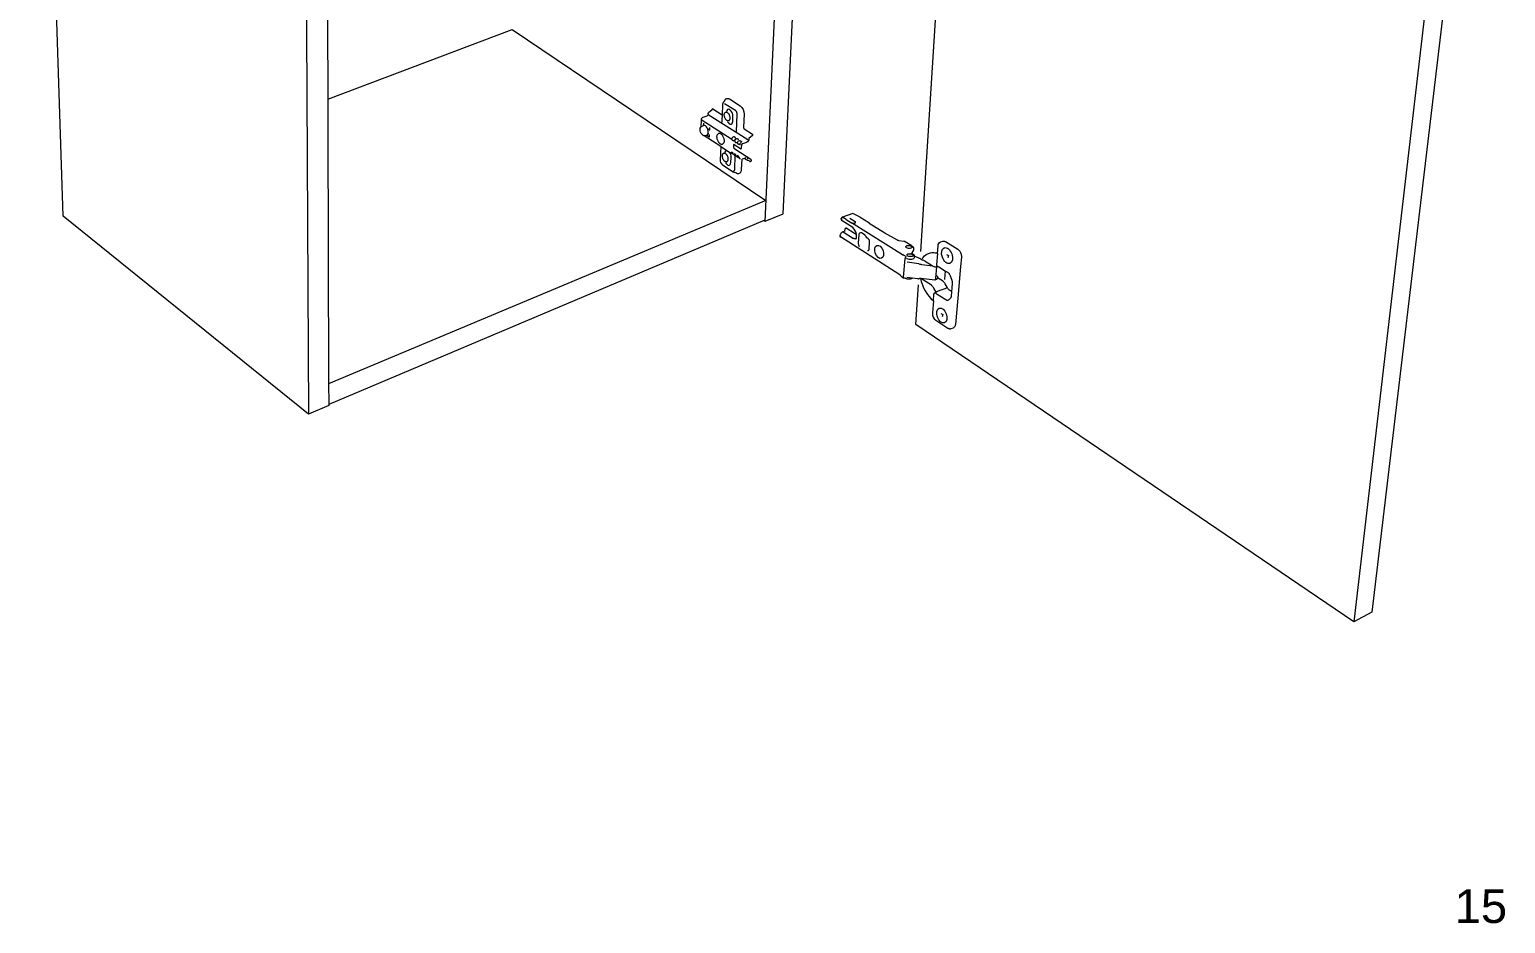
# Model space of a CAD drawing. Header units: metres. Extents: x -8.4 to 7.9, y -3.9 to 2.
# Drawn here: x 5.6764 to 6.1416, y -1.4939 to -1.2122 of the extents above; entities that cross this region are included whole.
import ezdxf

# ---------------------------------------------------------------- set-up
doc = ezdxf.new("R2010")
doc.units = ezdxf.units.M
doc.header["$MEASUREMENT"] = 0
doc.layers.add('PDF13_Geometry_Num_Penna__7', color=7, linetype='Continuous', lineweight=18)
doc.layers.add('PDF13_Text_Num_Penna__7', color=7, linetype='Continuous', lineweight=18)
doc.styles.add('GENERATED_STYLE_2', font='')
doc.styles.get('GENERATED_STYLE_2').set_extended_font_data('Arial')

msp = doc.modelspace()

# ---------------------------------------------------------------- linework, layer by layer
at = {"layer": 'PDF13_Geometry_Num_Penna__7', "color": 7, "linetype": 'Continuous', "lineweight": 18, "flags": 128}
for points in [[(5.908289349421657, -1.272580082989806), (5.923164013843191, -0.9483546934010785), (5.833674768239468, -0.9087420383201426)], [(5.686984038544943, -1.27100653769267), (5.676416295379625, -0.945126587413882)], [(5.913885666398353, -1.270212467701725), (5.929351564477813, -0.9467048983223664)], [(5.762522850478035, -0.9910763141854981), (5.764293572944714, -1.333363370785076)], [(5.76975541032617, -0.9986810384948815), (5.770681726032037, -1.323116412833653)], [(5.957298002977597, -1.28206752163256), (5.974982888841206, -1.003641146356552)], [(6.141583002421609, -1.041386575341), (6.135191126200422, -1.043651729985088), (6.093779452835424, -1.398816362000465)], [(6.141583002421609, -1.041386575341), (6.099501164960728, -1.395715736116842)], [(5.77042289376567, -1.234128598899006), (5.8285767554994, -1.2121501950611)], [(5.828576457648691, -1.212150492911809), (5.908443636089064, -1.266064449798912)], [(5.891509185087493, -1.237284476089201), (5.891461528974007, -1.237312771906583), (5.891430254649533, -1.237363406527161), (5.891413872860522, -1.237409573387099)], [(5.891785441620351, -1.237195120876416), (5.891508440460719, -1.237284476089201)], [(5.891786186247124, -1.237194823025707), (5.894673848873612, -1.239034051155522), (5.894591939928559, -1.240824133918306)], [(5.89506075694497, -1.235153652114999), (5.894990762028288, -1.235241518074237), (5.894946084421896, -1.235329384033475), (5.894895449801318, -1.235436610288817), (5.894853750702018, -1.235564686093808), (5.894828433391729, -1.235697229659438), (5.89480758384208, -1.235844665760533), (5.894673551022903, -1.239034646856941)], [(5.895060608019614, -1.235153949965708), (5.895371862010815, -1.234793550607477)], [(5.895994369993213, -1.233989055841707), (5.895896079259149, -1.234026287180367), (5.895808213299912, -1.234075432547399), (5.89572183659422, -1.234140959703441), (5.895651841677538, -1.234210954620122), (5.89558482526795, -1.234307756100639), (5.895520787365455, -1.234404557581155), (5.895470152744877, -1.234513273090043), (5.895421007377846, -1.234629434866663), (5.895383776039185, -1.234756021418108), (5.895371862010815, -1.234793252756768), (5.895695030030384, -1.234423917877258)], [(5.899435290312191, -1.238840001418425), (5.899435290312191, -1.23873426441663), (5.899417419269634, -1.238616613386464), (5.899401037480623, -1.238500451609844), (5.899368273902602, -1.238384289833224), (5.899342956592314, -1.238278552831429), (5.899292321971735, -1.238171326576088), (5.899243176604704, -1.238071546588478), (5.899194031237673, -1.237982191375694), (5.899127014828085, -1.237895814670002), (5.899057019911402, -1.237819862739135), (5.898987024994722, -1.237752846329547), (5.898911073063855, -1.237694765441237), (5.895496214681939, -1.235544283320222)], [(5.895994369993213, -1.233989651543125), (5.896268392645752, -1.233898807076795)], [(5.896267796944334, -1.233898807076795), (5.896404808270603, -1.233870511259413), (5.89653884108978, -1.233870511259413), (5.896686277190875, -1.233898807076795), (5.896842648813248, -1.233947952443826), (5.896997531182074, -1.234035818403064)], [(5.888649818278387, -1.23982305768441), (5.888524720980488, -1.239882627826266), (5.888405580696776, -1.23996006901068), (5.888301332948528, -1.240067295266021), (5.888211977735743, -1.240193881817466), (5.888143472072607, -1.240326425383096), (5.888094326705576, -1.240464925962912), (5.888074966409474, -1.240612362064007)], [(5.890293358492205, -1.238694650272296), (5.890284422970926, -1.238879317712051), (5.890275487449647, -1.238985054713846), (5.890232299096802, -1.239102705744012), (5.890168261194305, -1.239199507224529), (5.890090820009893, -1.239287373183767), (5.890002954050654, -1.239354389593355), (5.889915088091416, -1.239405024213933), (5.888649222576968, -1.239823504460474)], [(5.888864419714425, -1.242381595277141), (5.888892715531806, -1.241778447590845), (5.888892715531806, -1.241759087294742), (5.888892715531806, -1.241741216252185), (5.888892715531806, -1.241718877448989), (5.888903140306631, -1.241699517152886), (5.888903140306631, -1.241689092378061), (5.88891207582791, -1.24167271058905)], [(5.890284571896281, -1.238879168786696), (5.902754091840364, -1.246806465414232)], [(5.890293358492205, -1.238694501346941), (5.890302294013483, -1.238599189119971), (5.890342503859236, -1.238509833907186), (5.890388670719174, -1.238414521680216), (5.890449730114578, -1.238335591242257), (5.890519725031258, -1.238258150057843)], [(5.891413128233749, -1.23740927553639), (5.891413128233749, -1.237517991045278), (5.890519576105904, -1.238258150057843)], [(5.894592386704623, -1.240824431769016), (5.894592386704623, -1.240931658024357), (5.894604300732993, -1.241040373533245), (5.894610257747179, -1.241135685760215), (5.894622171775552, -1.241244401269103), (5.894641532071655, -1.241350138270898), (5.894674295649676, -1.241475235568796)], [(5.896203759041838, -1.240807007502522), (5.896086108011671, -1.240717652289738), (5.895969946235051, -1.24060893678085), (5.895855273711978, -1.240470436201034), (5.895801660584307, -1.240394484270167), (5.895746558203091, -1.2403185323393), (5.895654224483214, -1.240151735942102), (5.895570826284613, -1.239973025516533), (5.895505299128572, -1.239789847330325), (5.895448707493808, -1.239599222876385), (5.895412965408695, -1.239439872746919), (5.895389137351953, -1.23927754411036), (5.895371266309395, -1.239116704727348), (5.895380201830673, -1.238972247133346), (5.895389137351953, -1.238826300285798), (5.895412965408695, -1.238696735227261), (5.895448707493808, -1.238582062704187), (5.895493385100202, -1.238467390181114), (5.895563380016881, -1.238358674672226), (5.895640821201296, -1.238276765727173), (5.895736133428265, -1.238214217078224), (5.895831445655236, -1.238175496486018), (5.895893994304186, -1.238160603950553), (5.895953564446042, -1.238160603950553), (5.896008666827259, -1.238160603950553), (5.896066747715569, -1.238175496486018), (5.896191845013466, -1.238214217078224), (5.896313963804272, -1.238276765727173)], [(5.896314261654981, -1.238276467876464), (5.896436380445787, -1.238367312342795), (5.896552542222406, -1.238474538598136), (5.896665725491935, -1.238613039177953), (5.896719338619604, -1.238688991108819), (5.896774441000821, -1.23876345378614), (5.896866774720699, -1.23893322869043), (5.896948683665752, -1.239110449862453), (5.897018678582433, -1.239292138795115), (5.89707378096365, -1.239485741756148), (5.897111012302311, -1.239652538153346), (5.89713186185196, -1.239814866789905), (5.897140797373238, -1.239966770651638), (5.897140797373238, -1.240118674513372), (5.89713186185196, -1.240257175093188), (5.897103566034578, -1.240388229405272), (5.89707378096365, -1.240510348196078), (5.897018678582433, -1.240616085197873), (5.896954640679938, -1.240724800706761), (5.896872731734885, -1.240806709651813), (5.896778908761461, -1.240876704568494), (5.896683596534491, -1.240915425160701), (5.896628494153274, -1.240922871428433), (5.896567434757871, -1.240922871428433), (5.896503396855375, -1.240922871428433), (5.896445315967066, -1.240915425160701), (5.896326175683352, -1.240869258300762), (5.896204056892547, -1.240806709651813)], [(5.899188074223487, -1.244346814256982), (5.899435290312191, -1.238839554642361)], [(5.888416899023729, -1.242568049821151), (5.888865164341198, -1.242420613720057), (5.888865164341198, -1.24238189312785)], [(5.889429442509932, -1.242525308244369), (5.889283495662385, -1.242447867059956), (5.88913605956129, -1.242410635721296), (5.888990112713741, -1.242391275425192), (5.888865015415842, -1.242421060496121)], [(5.894243305673345, -1.248995668127453), (5.889019004232542, -1.24564186914094)], [(5.889439569434048, -1.245609999115047), (5.889327875418067, -1.245641273439521), (5.889234052444643, -1.2456502089608), (5.889128315442848, -1.2456502089608), (5.889019599933961, -1.245641273439521)], [(5.889874431469599, -1.245465243670336), (5.889439569434048, -1.245609701264337)], [(5.889857007203107, -1.245476115221224), (5.890588230694393, -1.24594225158125)], [(5.890091117860601, -1.243344844470958), (5.890682351518525, -1.243723114871746)], [(5.890322398936359, -1.244842735687937), (5.890322398936359, -1.24486209598404), (5.890322398936359, -1.244891881054968), (5.890322398936359, -1.244911241351071), (5.890322398936359, -1.244930601647175), (5.890322398936359, -1.244949961943278), (5.89031346341508, -1.244969322239381)], [(5.890588081769039, -1.245942847282669), (5.890607442065142, -1.245951782803947), (5.890662544446359, -1.245971143100051), (5.890701265038565, -1.245951782803947), (5.890732539363039, -1.245904126690462), (5.890750410405597, -1.245835621027328), (5.890766792194607, -1.245232473341032)], [(5.890682649369236, -1.243723412722455), (5.890694563397607, -1.243723412722455), (5.890702009665339, -1.243732348243734), (5.890749665778824, -1.243741283765012), (5.890801789652948, -1.243723412722455), (5.890830085470331, -1.243684692130249), (5.890837531738062, -1.243616186467114)], [(5.890837233887352, -1.243616782168533), (5.890867018958281, -1.243003209707412)], [(5.894124016464278, -1.248197279301223), (5.893972112602544, -1.24808260677815), (5.893824676501449, -1.24794559545188), (5.893681708160994, -1.24777135278695), (5.893611713244313, -1.247673062052887), (5.893541718327632, -1.24757626057237), (5.893425556551011, -1.247363297315234), (5.893318330295671, -1.24713693077618), (5.893230464336432, -1.246903117969393), (5.893163447926844, -1.246661858894875), (5.893114302559813, -1.246457831159017), (5.893087495995977, -1.246252314169613), (5.893065157192781, -1.246049775687301), (5.893075581967606, -1.245865108247546), (5.893087495995977, -1.245680440807792), (5.893114302559813, -1.24551513366414), (5.893163447926844, -1.245367697563046), (5.893221528815154, -1.245221750715498), (5.893309394774391, -1.245084739389228), (5.893407685508455, -1.244979002387433), (5.89352533653862, -1.24490156120302), (5.893650433836519, -1.244852415835988), (5.893727875020932, -1.244833055539885), (5.8938038269518, -1.244833055539885), (5.893873821868482, -1.244833055539885), (5.893951263052895, -1.244852415835988), (5.894106145421721, -1.24490156120302), (5.894261027790548, -1.244979002387433)], [(5.894260729939838, -1.244978704536724), (5.894417101562211, -1.245094866313344), (5.894566026916852, -1.245231877639613), (5.894708995257307, -1.245409098811636), (5.894778990173988, -1.245504411038606), (5.894847495837124, -1.245599723265576), (5.89496514686729, -1.245815665029806), (5.895070883869085, -1.246039053061767), (5.895158749828323, -1.2462743551221), (5.895225766237911, -1.246517103450164), (5.895277890112036, -1.246730066707301), (5.895301718168777, -1.246934094443159), (5.89531363219715, -1.247127697404192), (5.89531363219715, -1.247324278872318), (5.895301718168777, -1.247498521537248), (5.895265976083664, -1.247663828680899), (5.895225766237911, -1.247818711049726), (5.895158749828323, -1.247954233122449), (5.895076840883271, -1.248091244448719), (5.894972593135021, -1.248196981450514), (5.894853452851309, -1.248286336663298), (5.89472835555341, -1.24833548203033), (5.894662828397369, -1.248344417551608), (5.894585387212955, -1.248344417551608), (5.894504967521449, -1.248344417551608), (5.894429015590582, -1.24833548203033), (5.894281579489488, -1.248275911888473), (5.894123718613568, -1.248196981450514)], [(5.894243603524055, -1.248996263828872), (5.897646547877599, -1.251175041767268), (5.897589956242835, -1.251127385653783), (5.897554214157721, -1.251069304765473), (5.897530386100979, -1.251011223877163), (5.897530386100979, -1.250951653735307), (5.897542300129349, -1.250893572846997), (5.897570595946732, -1.250835491958687)], [(5.895601653833024, -1.253724494913366), (5.895482513549312, -1.253633650447035), (5.895366351772691, -1.253526424191693), (5.895253168503165, -1.253387923611877), (5.895198066121948, -1.253313460934557), (5.895142963740731, -1.253236019750144), (5.8950521192744, -1.253067734099399), (5.8949687210758, -1.25288902367383), (5.894900215412665, -1.252705845487622), (5.894846602284995, -1.252516710287228), (5.894807881692788, -1.252354381650669), (5.894784053636045, -1.252195031521204), (5.894766182593489, -1.252035681391738), (5.894776607368314, -1.251891223797736), (5.894784053636045, -1.251743787696642), (5.894807881692788, -1.251614222638104), (5.894846602284995, -1.251499550115031), (5.894891279891388, -1.251383388338411), (5.894959785554522, -1.251276162083069), (5.895037226738935, -1.251191274630924), (5.89513104971236, -1.251131704489068), (5.895229340446424, -1.251092983896861), (5.895290399841826, -1.25107660210785), (5.895349969983681, -1.25107660210785), (5.895403583111352, -1.25107660210785), (5.895466131760301, -1.251092983896861), (5.89558676129756, -1.251131704489068), (5.895708880088367, -1.251191274630924)], [(5.895709326864431, -1.251191721406988), (5.895831445655236, -1.251284055126865), (5.895949096685402, -1.251392770635753), (5.896060790701383, -1.251529781962023), (5.8961158930826, -1.251607223146436), (5.896172484717364, -1.251681685823756), (5.896261839930148, -1.251849971474501), (5.896346727382293, -1.252027192646523), (5.896416722298974, -1.252210370832732), (5.896470335426645, -1.252402484540219), (5.896509056018852, -1.252569280937416), (5.896529905568501, -1.252731609573975), (5.89653884108978, -1.252883513435709), (5.89653884108978, -1.253036906550989), (5.896529905568501, -1.253175407130805), (5.896500120497573, -1.253306461442889), (5.896470335426645, -1.253427090980148), (5.896416722298974, -1.25353431723549), (5.896352684396478, -1.253643032744377), (5.896269286197879, -1.25372494168943), (5.896176952478003, -1.253793447352565), (5.896078661743939, -1.253832167944771), (5.896026537869816, -1.25384110346605), (5.895965478474412, -1.25384110346605), (5.895901440571917, -1.25384110346605), (5.89584187043006, -1.253832167944771), (5.89572570865344, -1.253787490338379), (5.895602100609088, -1.25372494168943)], [(5.897570893797441, -1.250836087660105), (5.897620039164473, -1.250806302589177), (5.897666206024412, -1.250783963785981), (5.897727265419815, -1.250775028264703), (5.897771943026207, -1.250783963785981), (5.897824066900331, -1.250806302589177), (5.897870233760269, -1.250836087660105), (5.897919379127301, -1.250862894223941), (5.897971503001425, -1.250913528844519), (5.898016180607818, -1.250970120479282), (5.898059368960664, -1.251029690621138), (5.898105535820602, -1.25111606732683), (5.898153191934088, -1.251214358060893)], [(5.898075452898964, -1.2512819701719), (5.89800694723583, -1.2512819701719), (5.897939930826242, -1.251273034650622), (5.897863978895375, -1.251262609875797), (5.897786537710961, -1.251232824804869), (5.89771654279428, -1.251214953762312), (5.897646547877599, -1.251174743916559)], [(5.898414407006127, -1.251660091647333), (5.898350369103632, -1.251613924787395), (5.898301223736601, -1.251543929870714), (5.898259524637301, -1.251476913461125), (5.898220804045095, -1.251399472276712), (5.898185061959981, -1.251310117063927), (5.89815229838196, -1.251214804836957)], [(5.900514850207982, -1.24974327340775), (5.898513293441609, -1.248469961625571), (5.898461169567485, -1.248431241033364), (5.898415002707546, -1.248411880737261), (5.898388196143711, -1.248404434469529), (5.898321179734123, -1.248498257442952), (5.898272034367091, -1.248617397726665), (5.898251184817441, -1.248751430545842), (5.89823927078907, -1.248900355900483), (5.898251184817441, -1.249062684537041), (5.898289905409648, -1.249229480934239), (5.89833905077668, -1.249394788077891), (5.89840904569336, -1.249560095221542)], [(5.898408598917297, -1.249560690922961), (5.902608293918171, -1.25224432581359)], [(5.900537784712599, -1.248559316838355), (5.900186320875645, -1.248335928806394)], [(5.90051440343192, -1.249743869109169), (5.900538231488661, -1.24975578313754), (5.900578441334414, -1.249743869109169), (5.900846506972768, -1.249656003149931)], [(5.900846060196704, -1.249656747776704), (5.900895205563735, -1.248431092108009)], [(5.901088957450124, -1.248168834558487), (5.901024919547629, -1.248207555150693), (5.90095790313804, -1.248276060813828), (5.90091620403874, -1.248353501998241), (5.900895354489091, -1.248430943182655)], [(5.89857137432992, -1.251768360380157), (5.898415002707546, -1.25165964487127)], [(5.899079656565308, -1.251807825599137), (5.899030511198277, -1.251712513372167), (5.898979876577699, -1.251623158159383), (5.898944134492584, -1.251565077271072), (5.898894989125553, -1.251505507129216), (5.89884286525143, -1.251457851015731), (5.898795209137945, -1.251426576691256), (5.898746063770913, -1.251398280873875), (5.898702875418067, -1.251378920577771), (5.898649262290396, -1.251371474310039), (5.898592670655632, -1.251378920577771), (5.898543525288601, -1.251398280873875), (5.898492890668023, -1.251426576691256), (5.898461616343549, -1.251486146833113), (5.89845714858291, -1.251544227721423), (5.89845714858291, -1.251602308609733), (5.89847353037192, -1.251660389498043), (5.898513740217672, -1.251719959639899), (5.898571821105983, -1.251767615753384)], [(5.898571672180629, -1.251768062529448), (5.898638688590217, -1.251808272375201), (5.898705704999805, -1.251826143417758), (5.898787613944857, -1.251846992967408), (5.89886505512927, -1.251867842517058), (5.89893207153886, -1.251876778038336), (5.898999087948448, -1.251876778038336), (5.898987173920077, -1.251876778038336), (5.898987173920077, -1.251857417742233)], [(5.898658644587739, -1.256272458805917), (5.89885671530941, -1.251867246815639)], [(5.899342211965541, -1.252253410260223), (5.899273706302406, -1.252207243400284), (5.899224560935374, -1.252137248483603), (5.899187329596715, -1.252068742820468), (5.899144141243868, -1.251992790889601), (5.899118823933579, -1.251904924930363), (5.899078614087826, -1.251808123449847)], [(5.899499328214687, -1.25236242361982), (5.899342956592314, -1.252253708110932)], [(5.900003142689437, -1.252400399585254), (5.899961443590137, -1.252303598104737), (5.899915276730199, -1.252215732145499), (5.899866131363167, -1.252157651257189), (5.899816985996137, -1.252101059622425), (5.899767840629104, -1.252051914255394), (5.899717206008527, -1.252022129184466), (5.899671039148587, -1.251992344113537), (5.899621893781556, -1.251972983817434), (5.89957423766807, -1.251962559042609), (5.899523603047494, -1.251972983817434), (5.899465522159183, -1.251992344113537), (5.899417866045699, -1.252022129184466), (5.899388080974769, -1.252080210072775), (5.899380634707038, -1.252136801707539), (5.899380634707038, -1.252196371849395), (5.89939999500314, -1.252252963484159), (5.899435737088255, -1.252312533626015), (5.89949977499075, -1.252363168246593)], [(5.899499626065396, -1.252362870395884), (5.899566642474984, -1.252401590988091), (5.89963068037748, -1.252420951284194), (5.89970961081544, -1.252440311580297), (5.899787051999853, -1.252458182622854), (5.899854068409441, -1.252468607397679), (5.899922574072576, -1.252468607397679), (5.899915127804844, -1.252450736355122)], [(5.900002546988018, -1.252400995286672), (5.900041267580225, -1.252497796767189), (5.9000725419047, -1.252587151979973), (5.900109773243359, -1.252661614657294), (5.90014700458202, -1.252740545095253), (5.90020508547033, -1.25280011523711), (5.900267634119279, -1.252849260604141)], [(5.900204787619621, -1.257382399474056), (5.900332863424611, -1.257324318585746), (5.900447535947685, -1.257236452626508), (5.900545826681748, -1.257129226371166), (5.900633692640986, -1.256992215044897), (5.900714112332492, -1.256835843422524), (5.900758789938886, -1.256652665236315), (5.900798999784638, -1.256456083768189), (5.900819849334288, -1.256253545285878), (5.90096430692829, -1.253014418822438)], [(5.900526019609581, -1.253023503269071), (5.900266889492506, -1.252849260604141)], [(5.901674978720635, -1.252769734464763), (5.900963115525451, -1.253013972046374)], [(5.902131732783319, -1.252614852095936), (5.901674531944573, -1.252769734464763)], [(5.902579700250079, -1.25335367078031), (5.901675723347408, -1.252769883390118)], [(5.902791918880443, -1.252468607397679), (5.902745752020504, -1.252380741438441), (5.902684692625101, -1.252303300254028), (5.902608740694235, -1.252243730112171)], [(5.903173018862969, -1.253491724584062), (5.902660715643004, -1.253383009075174)], [(5.902841362098184, -1.252779861388879), (5.902841362098184, -1.252674124387084), (5.902820512548534, -1.252565408878196), (5.902792216731151, -1.252468607397679)], [(5.903894413280849, -1.253169599041974), (5.902792365656506, -1.252468160621615)], [(5.902832724427614, -1.252965273455406), (5.902841659948892, -1.252779116762105)], [(5.903173018862969, -1.253492469210835), (5.903545332249571, -1.253712878735704), (5.903514057925096, -1.253693518439601), (5.903514057925096, -1.25365628710094)], [(5.903895157907623, -1.25316915226591), (5.903863883583147, -1.253624863851111), (5.903600285705433, -1.253724643838721)], [(5.898931624762795, -1.257195944930046), (5.899138631005746, -1.257324020735037), (5.899242878753995, -1.257391037144625), (5.899351594262884, -1.25743869325811), (5.899454352757584, -1.257478903103863), (5.899566046773566, -1.257498263399967), (5.899691144071465, -1.257508688174791), (5.899816241369362, -1.257508688174791), (5.899944317174355, -1.257478903103863), (5.900204936544976, -1.257383590876893)], [(5.899137886378973, -1.257324020735037), (5.89911852608287, -1.257303171185387), (5.899106612054499, -1.25726445059318), (5.899038106391363, -1.257216794479695)], [(5.908443636089064, -1.266064598724266), (5.770684704539129, -1.323783598422444)], [(5.770705107312716, -1.330660971299762), (5.764293870795424, -1.333363966486494), (5.686983740694235, -1.271005941991252)], [(5.908155614453189, -1.272275381714211), (5.770704958387361, -1.330280318093299)], [(5.907969457759889, -1.272357588509973), (5.908289647272366, -1.272579487288388)], [(5.908289349421657, -1.272580082989806), (5.913885964249063, -1.270212169851016)], [(5.935841731433063, -1.270166598692495), (5.932626433026366, -1.271240350499456), (5.932580266166427, -1.27125971079556), (5.932516228263931, -1.27129694213422), (5.932455168868528, -1.271346087501252), (5.932397087980219, -1.271407146896654), (5.932355388880919, -1.271465227784964), (5.932315179035166, -1.271533733448099), (5.932285393964237, -1.271600749857688), (5.932261565907495, -1.271672234027915), (5.932255608893309, -1.271749675212329), (5.932255608893309, -1.271770524761978), (5.932280926203599, -1.271791374311628)], [(5.933830047742573, -1.271980658437377), (5.932675876244105, -1.271250924199636), (5.93257907476359, -1.271298580313121), (5.932485251790165, -1.271367085976256), (5.932406321352206, -1.271454951935494), (5.932343772703257, -1.271565156697928), (5.932291648829132, -1.27167238295327), (5.932279734800762, -1.271791523236983)], [(5.935858113222073, -1.274578363398378), (5.932550481095499, -1.272488940672766)], [(5.933830643443992, -1.271980211661313), (5.935516478458527, -1.273042049439902)], [(5.934927329755568, -1.271604324066199), (5.936614654023649, -1.272681054380253)], [(5.951497509339688, -1.283159144482078), (5.935516329533172, -1.273042645141321), (5.935633980563338, -1.27310519379027), (5.935773970396701, -1.273155828410848), (5.93591991724425, -1.273188591988869), (5.936080756627262, -1.273209441538519), (5.936250531531552, -1.273203484524333), (5.936399456886194, -1.273194549003055), (5.936530511198277, -1.273154339157302), (5.936637737453619, -1.273108172297363), (5.936718157145124, -1.273048602155507), (5.936771770272795, -1.272978607238825), (5.936780705794074, -1.272899676800866), (5.936762834751517, -1.272822235616452), (5.93670326460966, -1.272750751446225), (5.936613909396876, -1.272680756529543)], [(5.938190879977169, -1.271259561870205), (5.935928703840173, -1.270175385288419)], [(5.938190135350395, -1.271260157571624), (5.940951211425438, -1.273001094967376), (5.94097503948218, -1.273023433770572), (5.940991421271192, -1.273041304813129)], [(5.940991570196545, -1.273041453738484), (5.941070500634504, -1.273243992220795), (5.94103922631003, -1.273232078192424)], [(5.946009461095817, -1.276364276251232), (5.941071096335924, -1.273244290071505)], [(5.933366443113576, -1.275669390546477), (5.93280946228722, -1.275864482761057), (5.932702236031878, -1.275912138874542), (5.932597988283629, -1.275959794988027), (5.932498208296019, -1.276028300651162), (5.93239842830841, -1.276096806314297), (5.932307583842079, -1.276186161527081), (5.932230142657667, -1.276272538232773), (5.932146744459067, -1.276370828966836), (5.932076749542386, -1.27648103372927), (5.932015690146984, -1.276589749238158), (5.931953141498034, -1.276707400268325), (5.931914420905827, -1.276825051298491), (5.931869743299436, -1.276944191582204), (5.931850383003332, -1.277060353358824), (5.931828044200135, -1.277182472149629), (5.93183846897496, -1.277201832445732), (5.931856340017517, -1.277222681995382)], [(5.950756456774995, -1.289468813907504), (5.931973991047684, -1.277501172408561)], [(5.932857714102123, -1.27587356720769), (5.93615194294678, -1.27797192545458)], [(5.933366740964286, -1.275669390546477), (5.933426311106142, -1.274915828251994), (5.933426311106142, -1.274905403477169), (5.933435246627421, -1.274896467955891), (5.933435246627421, -1.274877107659788), (5.933447160655792, -1.274877107659788), (5.933447160655792, -1.274865193631416), (5.933457585430617, -1.274857747363684), (5.933457585430617, -1.274845833335313), (5.933466520951895, -1.274836897814035), (5.933478434980266, -1.274836897814035), (5.933478434980266, -1.27482647303921), (5.933487370501545, -1.274819026771478), (5.933497795276369, -1.274819026771478), (5.933508220051195, -1.274819026771478)], [(5.933696908475524, -1.274749031854796), (5.933507773275131, -1.274819026771478), (5.933534579838966, -1.274808601996653), (5.933556918642162, -1.274819026771478)], [(5.936369969665973, -1.276391976367195), (5.933795050284233, -1.274762732987424)], [(5.936896420794629, -1.278110277109042), (5.936756430961267, -1.278137083672877), (5.936608994860173, -1.278137083672877), (5.936460069505531, -1.278113255616135), (5.936308165643799, -1.278050706967186), (5.936151794021425, -1.277971776529226)], [(5.937070961310269, -1.276839943833955), (5.93636952288991, -1.276391678516486)], [(5.936884804616969, -1.278118319078192), (5.93689671864534, -1.27811087281046), (5.936916078941443, -1.278081087739532), (5.936942885505278, -1.278048324161511), (5.936966713562021, -1.277990243273201), (5.937006923407774, -1.277911312835242), (5.937039686985795, -1.277811532847632), (5.937059047281897, -1.277693881817466), (5.93708287533864, -1.277562827505382), (5.937091810859918, -1.277436240953937), (5.937094789367012, -1.277287315599296), (5.937097767874104, -1.27712796546983), (5.937076918324454, -1.27695819056554), (5.937056068774805, -1.276779480139971), (5.937050111760619, -1.276727356265846)], [(5.937788036892864, -1.276718420744568), (5.937575073635728, -1.279427372945486)], [(5.937981342003189, -1.276344022403001), (5.937911347086507, -1.276403592544857), (5.937847309184011, -1.276479544475724), (5.937810077845352, -1.276591238491705), (5.937787739042157, -1.276717825043149)], [(5.938269363639065, -1.27619926695829), (5.937981937704607, -1.276343724552291)], [(5.938595063389664, -1.276232775163084), (5.938504218923334, -1.276192565317331), (5.938431245499559, -1.276170226514135), (5.938352315061598, -1.276170226514135), (5.938268916863001, -1.276200011585063)], [(5.939733895576603, -1.27695402065561), (5.9385946166136, -1.276233221939148)], [(5.940025193570281, -1.277411370419712), (5.940034129091559, -1.277402434898434), (5.940066892669581, -1.27738307460233), (5.939996897752899, -1.277252020290246), (5.939917967314939, -1.277132880006534), (5.9398301013557, -1.277034589272471), (5.939733299875186, -1.276954169580965)], [(5.940168757612155, -1.277652182718166), (5.940067488370999, -1.277382627826266)], [(5.940288046821222, -1.277802746251708), (5.940238901454189, -1.277762536405955), (5.940200180861984, -1.277713391038924), (5.940168906537509, -1.277652331643521)], [(5.940759246643306, -1.27810670290053), (5.94028864252264, -1.277802895177063)], [(5.941178024740556, -1.279026465890793), (5.941181003247649, -1.278877540536152), (5.941148239669628, -1.278725636674418), (5.941113986838061, -1.278570754305592), (5.941045481174925, -1.278427785965136), (5.94096059372278, -1.278298220906599), (5.940871238509996, -1.278186526890618), (5.940759544494015, -1.278106107199112)], [(5.940989038465516, -1.281439354486685), (5.941178173665911, -1.279026763741502)], [(5.949968194872882, -1.278480356615324), (5.946009758946525, -1.276364127325877)], [(5.949967897022172, -1.278479760913906), (5.949948536726069, -1.278479760913906), (5.94991875165514, -1.278479760913906), (5.950025977910482, -1.278528906280938), (5.950145118194195, -1.278572094633783), (5.950274683252732, -1.278601879704711), (5.950413183832548, -1.278624218507908)], [(5.950412737056484, -1.2786127512556), (5.951922840152543, -1.278800397202448), (5.951922840152543, -1.278819757498551)], [(5.951922840152543, -1.278820055349261), (5.952061340732359, -1.278842394152457), (5.952199841312175, -1.278884093251756), (5.952308556821064, -1.278943663393612)], [(5.964305089838806, -1.278856393135793), (5.964454015193447, -1.27881618329004), (5.964613365322913, -1.278817672543586), (5.964769736945287, -1.278851925375154), (5.96493802259603, -1.278899581488639), (5.965104818993228, -1.278993404462062), (5.968953050157149, -1.28139557043242)], [(5.937575669337146, -1.279427968646905), (5.937572690830054, -1.279567958480267), (5.937590561872611, -1.279706459060083), (5.937638217986096, -1.279858362921817), (5.937696298874406, -1.279996863501633)], [(5.937696298874406, -1.279996565650924), (5.937940536456017, -1.280488019321239)], [(5.940478522349808, -1.281770862326115), (5.940578302337417, -1.281820007693147), (5.940672125310841, -1.28184383574989), (5.940773394551997, -1.281821496946693), (5.940858282004141, -1.281766394565476), (5.940914873638905, -1.28168597487397), (5.940965508259484, -1.281568323843804), (5.940989336316225, -1.281438758785266)], [(5.951498105041106, -1.283158995556723), (5.951582992493252, -1.283199205402477), (5.951657455170573, -1.283199205402477)], [(5.952795095954674, -1.283749782438584), (5.952123442605244, -1.283335769952682), (5.952007280828624, -1.283273221303733), (5.951888140544911, -1.283224075936702), (5.951770489514746, -1.283201737133505), (5.951658795498765, -1.283200247879959)], [(5.952565601983173, -1.280565907281716), (5.952553687954802, -1.2806969615938)], [(5.9529611477251, -1.283186695672687), (5.952958169218006, -1.283302857449307)], [(5.954576987822954, -1.282520552561378), (5.954529331709469, -1.282589058224513), (5.954478697088891, -1.282657563887648), (5.954435508736045, -1.282706709254679)], [(5.954435955512109, -1.282707453881452), (5.954465740583037, -1.282746174473659), (5.954534246246171, -1.28279978760133), (5.954602751909307, -1.282848932968361), (5.954695085629185, -1.282896589081846), (5.954781462334876, -1.282941266688238)], [(5.954499844489249, -1.280740447797355), (5.95449090896797, -1.2808670343488)], [(5.954576392121535, -1.282519956859959), (5.95491445267657, -1.281988293343891), (5.954965087297147, -1.281869153060178), (5.955006786396447, -1.281748523522919), (5.955023168185457, -1.281632361746299)], [(5.954896879484722, -1.283360491561552), (5.954883476202805, -1.283478142591719)], [(5.957298002977597, -1.284489792525795), (5.957190776722255, -1.284410862087835), (5.957070147184997, -1.284337888664061), (5.956952496154831, -1.284279807775751), (5.95536048411372, -1.283582837116031)], [(5.960093331884208, -1.282578037748269), (5.960422456917964, -1.282481236267753), (5.960762006726545, -1.282427623140082), (5.961109002802858, -1.282402305829793), (5.961467912907543, -1.282417198365257), (5.961820865998043, -1.282472300746474), (5.962202114905923, -1.282563145212805), (5.962568471278339, -1.282688242510703)], [(5.962568620203694, -1.282688540361413), (5.96226332322668, -1.286282109168898)], [(5.965410413820952, -1.283066661836846), (5.966091002691661, -1.283337705982293), (5.965818469292668, -1.284104671558693)], [(5.968953199082504, -1.281394974731002), (5.969118506226156, -1.281505179493436), (5.9692867918769, -1.281660061862263), (5.969432738724449, -1.281829836766553), (5.969581664079088, -1.282017482713401), (5.96970973988408, -1.282228956716991), (5.969822923153608, -1.282459791016684), (5.969918235380578, -1.282699560837656), (5.969997165818538, -1.282934862897989), (5.970052268199755, -1.283185057493786), (5.970089499538415, -1.283436741343129), (5.970096945806147, -1.283673532657008), (5.9700954565526, -1.283902877703155), (5.969837815689071, -1.286802454358013)], [(5.951852994161216, -1.290179187849141), (5.952341469324439, -1.284271319030536)], [(5.952506031841317, -1.283895729286132), (5.952443483192368, -1.283976148977638), (5.952394337825336, -1.284074439711701), (5.952352638726036, -1.284172730445764), (5.952342213951212, -1.284271021179827)], [(5.952923320685021, -1.28427816959685), (5.952856304275432, -1.284248384525922), (5.952777373837472, -1.28423647049755)], [(5.956713470960632, -1.28594553786741), (5.953011186644258, -1.28550174031058)], [(5.957652594246997, -1.286275705378648), (5.957405378158294, -1.286232517025803), (5.957155183562497, -1.28615060808075), (5.956922860009257, -1.286058274360873), (5.956712875259213, -1.285945091091346)], [(5.957297854052243, -1.284489345749731), (5.957492946266823, -1.284663588414661), (5.957603151029256, -1.284752943627445), (5.957719312805876, -1.284824427797673), (5.957839942343136, -1.284886976446622)], [(5.961096790923778, -1.286685101178556), (5.957652147470935, -1.286275556453294)], [(5.957978740773661, -1.284718839721232), (5.958583377713503, -1.285092642361381)], [(5.958583675564213, -1.285093386988154), (5.958740047186586, -1.285196145482856)], [(5.958740791813359, -1.285195847632147), (5.960868935131177, -1.286543622091647)], [(5.960878615279229, -1.286541834987392), (5.961224122101996, -1.286766712272899)], [(5.962285066328458, -1.286940359236411), (5.96213465172027, -1.286974612067978), (5.961987215619176, -1.286995461617628), (5.961826376236163, -1.286990993856989), (5.961670004613791, -1.286958230278968), (5.961521079259149, -1.286909084911936), (5.961361729129684, -1.286848025516533), (5.961224717803415, -1.286766116571481)], [(5.96228447062704, -1.286940806012475), (5.961985130664211, -1.290512036016764), (5.961970238128747, -1.290643090328848), (5.961968748875201, -1.290750316584189), (5.961968748875201, -1.290830736275695), (5.961968748875201, -1.290867967614356), (5.961977684396479, -1.290891795671098), (5.96198959842485, -1.29086201060017), (5.961998533946129, -1.290802440458314), (5.961998533946129, -1.290821800754417), (5.961998533946129, -1.290832225529242)], [(5.962263770002744, -1.286280917766061), (5.962263770002744, -1.286291342540886), (5.962263770002744, -1.286301767315711), (5.962263770002744, -1.286321127611814), (5.962263770002744, -1.286333041640185), (5.962263770002744, -1.286352401936289), (5.962263770002744, -1.286371762232392), (5.962262280749197, -1.286389633274949), (5.962262280749197, -1.286413461331691), (5.962271216270476, -1.286420907599423), (5.962271216270476, -1.286443246402619), (5.962283130298847, -1.286450692670352), (5.962281641045301, -1.286470052966455), (5.962281641045301, -1.286481966994826), (5.962289087313033, -1.286492391769651), (5.962289087313033, -1.286502816544476), (5.962298022834311, -1.286511752065754), (5.962298022834311, -1.286522176840579), (5.962311426116229, -1.286531112361858), (5.962321850891054, -1.286551961911507), (5.962330786412332, -1.286571322207611), (5.962330786412332, -1.286583236235982), (5.962341211187158, -1.28659217175726), (5.962350146708435, -1.286601107278539), (5.962357592976168, -1.286611532053364), (5.962357592976168, -1.286621956828188), (5.962369507004539, -1.286630892349467), (5.96238142103291, -1.286641317124292), (5.962388867300642, -1.286648763392024), (5.962388867300642, -1.286660677420395), (5.962399292075467, -1.286660677420395), (5.962399292075467, -1.28667110219522), (5.962417163118023, -1.286680037716498), (5.962426098639303, -1.286690462491323), (5.962438012667675, -1.286700887266148), (5.962449926696045, -1.286703865773241), (5.962469286992149, -1.286720247562251), (5.962478222513427, -1.28672918308353), (5.962496093555983, -1.286742586365448), (5.962508007584355, -1.286742586365448), (5.962516943105633, -1.286751521886726), (5.962524389373366, -1.286761946661551), (5.962536303401737, -1.286761946661551), (5.96255566369784, -1.286772371436376), (5.962567577726213, -1.286772371436376), (5.962575023993944, -1.286782796211201), (5.962585448768768, -1.286782796211201), (5.962604809064872, -1.286782796211201), (5.96261374458615, -1.286793220986026), (5.962624169360975, -1.286793220986026), (5.962634594135801, -1.286793220986026), (5.962643529657078, -1.286802156507304), (5.962656932938996, -1.286802156507304), (5.962673314728006, -1.286802156507304), (5.962295044327218, -1.28694065708712)], [(5.962612702108667, -1.286821218952698), (5.962285066328458, -1.286940359236411), (5.962295491103282, -1.286940359236411)], [(5.962295193252573, -1.286940359236411), (5.962664528132083, -1.286803347910141)], [(5.962703993351062, -1.286802156507304), (5.962733778421991, -1.286812581282129), (5.962772499014198, -1.286815559789222), (5.962824622888322, -1.286834920085325), (5.962881214523086, -1.286855769634975), (5.962940784664942, -1.286885554705903), (5.963009290328077, -1.286927253805202), (5.965149347674267, -1.288276517518249)], [(5.964909875704004, -1.290944664171996), (5.964918811225282, -1.290904454326243), (5.964918811225282, -1.290865733734036), (5.965148156271429, -1.28827592181683)], [(5.965148603047493, -1.28827621966754), (5.965771111029892, -1.288660447082513)], [(5.969837517838362, -1.286802901134077), (5.96896332600662, -1.296789835416297)], [(5.950904786428218, -1.289628759738388), (5.950883936878568, -1.289601953174553), (5.950855641061186, -1.289560254075254), (5.950827345243805, -1.289530469004325), (5.950806495694155, -1.289509619454676), (5.950776710623227, -1.28948728065148), (5.950755861073577, -1.289478345130201)], [(5.9513454565526, -1.290071514817736), (5.951253122832723, -1.290010455422333), (5.951168235380578, -1.289943439012745), (5.951090794196165, -1.289863019321239), (5.95102228853303, -1.289781110376186), (5.950962718391172, -1.289709626205958), (5.950904637502862, -1.289629206514452)], [(5.951345605477956, -1.2900719615938), (5.951957688685529, -1.29045767826232), (5.951907054064951, -1.29041597916302), (5.951869822726291, -1.290347473499886), (5.951850462430187, -1.290268543061926), (5.951853440937281, -1.290179187849141)], [(5.952233945218388, -1.290520971538042), (5.952187778358449, -1.290520971538042), (5.952135654484326, -1.290510546763217), (5.952085019863747, -1.290509057509671), (5.952037363750262, -1.290498632734846), (5.951995664650962, -1.290477783185196), (5.951956944058755, -1.290458422889093)], [(5.952441993938821, -1.29057190400933), (5.952412208867893, -1.29055105445968), (5.952382423796965, -1.290540629684855), (5.952345192458305, -1.290542118938401), (5.952312428880283, -1.290531694163576), (5.952275197541623, -1.290521269388752), (5.952233498442324, -1.290521269388752)], [(5.95467155542315, -1.290472272947075), (5.954631345577398, -1.290509504285735), (5.954558372153624, -1.290567585174045), (5.95445561365892, -1.290619709048169), (5.954357322924858, -1.290676300682933), (5.954241161148238, -1.290715021275139), (5.954108617582608, -1.2907522526138), (5.953958202974421, -1.290780548431181), (5.953822680901697, -1.290799908727285), (5.953661841518684, -1.290807354995017), (5.953511426910498, -1.290814801262749), (5.953352076781032, -1.290802887234378), (5.953206129933484, -1.290792462459553), (5.95305422607175, -1.290770123656356), (5.952908279224201, -1.290737360078336), (5.952760843123108, -1.290695660979036), (5.952629788811023, -1.290655451133283), (5.952501713006032, -1.29059439173788), (5.952442142864175, -1.290572052934684)], [(5.95633668981339, -1.290670790444811), (5.952874175317989, -1.290249331691177)], [(5.955792814418241, -1.305157504317506), (5.956604457601036, -1.292650753034762)], [(5.956337285514809, -1.290670641519456), (5.956355156557366, -1.290672130773003), (5.956367070585737, -1.290672130773003), (5.956387920135387, -1.290672130773003), (5.956405791177945, -1.290672130773003), (5.956422172966954, -1.290672130773003), (5.956437065502419, -1.290673620026549), (5.956457915052068, -1.290673620026549), (5.956474296841078, -1.290673620026549), (5.956484721615904, -1.290673620026549), (5.956495146390728, -1.290673620026549), (5.956513017433285, -1.290675109280095), (5.956526420715203, -1.290675109280095), (5.956544291757759, -1.290675109280095), (5.956556205786131, -1.290676598533642), (5.956575566082233, -1.290663195251724), (5.956593437124792, -1.290663195251724), (5.956614286674442, -1.290663195251724), (5.95663513622409, -1.290655748983992), (5.956647050252462, -1.290655748983992), (5.956663432041472, -1.290655748983992), (5.956672367562751, -1.290645324209167), (5.956684281591123, -1.290645324209167), (5.956903201862445, -1.290597668095682)], [(5.961707235952451, -1.291093887377346), (5.957321384258276, -1.290572648636103), (5.957254367848687, -1.290562223861278), (5.957172458903635, -1.290562223861278), (5.957103953240501, -1.290562223861278), (5.957033958323819, -1.290571159382556), (5.95697587743551, -1.290578605650288), (5.956904393265281, -1.290597965946392)], [(5.960654184769785, -1.292750235171662), (5.957327192347107, -1.290653366178318), (5.957339106375478, -1.290632516628668), (5.957351020403849, -1.29062358110739), (5.957361445178674, -1.290613156332565), (5.957368891446407, -1.29060273155774), (5.957380805474778, -1.290593796036462), (5.957400165770881, -1.29058634976873)], [(5.961437085359133, -1.293645723329118), (5.961301563286409, -1.293425313804249), (5.961155616438861, -1.293213839800659), (5.960997755562943, -1.29303512937509), (5.960819045137372, -1.29288173625981), (5.960655227247267, -1.292750681947726)], [(5.961905455599478, -1.291028509146658), (5.961868224260818, -1.291058294217587), (5.961795250837044, -1.291085100781422), (5.961768444273209, -1.291095525556247), (5.961707384877806, -1.2910940363027)], [(5.961998533946129, -1.290831480902468), (5.96198959842485, -1.290861265973397), (5.961977684396479, -1.290898497312057), (5.961968748875201, -1.29093870715781), (5.961959813353922, -1.29095955670746), (5.961937474550727, -1.290989341778388), (5.961906200226251, -1.291028062370595)], [(5.962014468959075, -1.290589328275822), (5.961971280606229, -1.290821651829062)], [(5.962580236381356, -1.290579201351707), (5.96254598354979, -1.290670045818038), (5.962492370422118, -1.290756422523729), (5.962407482969973, -1.290835352961689), (5.962295788953992, -1.290905347878371), (5.962155799120629, -1.290961939513134), (5.961994959737617, -1.291009595626619)], [(5.961998533946129, -1.290802440458314), (5.962014915735138, -1.290589477201177)], [(5.962074188026286, -1.289608356964803), (5.962230559648659, -1.289681330388577), (5.962370549482021, -1.289761750080083), (5.962477775737363, -1.289851105292867), (5.962556706175323, -1.289950885280477), (5.962605851542354, -1.290052154521633), (5.96261180855654, -1.290153423762789)], [(5.962612255332604, -1.290153721613498), (5.96258098100813, -1.290579648127771)], [(5.964150952096753, -1.291332465795481), (5.962590214380117, -1.290351047708397)], [(5.965029313838425, -1.292327287164482), (5.964904216540527, -1.292117302414438), (5.964767205214258, -1.291928167214044), (5.964624236873802, -1.291747967534929), (5.964464886744337, -1.29158563889837), (5.964308515121964, -1.291444159811461), (5.964150654246044, -1.291332465795481)], [(5.965724497393889, -1.293590323097191), (5.965029015987716, -1.292327436089836)], [(5.965770664253828, -1.288660000306449), (5.965818320367314, -1.288691274630924), (5.965910654087191, -1.288773183575977), (5.966008944821254, -1.28885062476039), (5.96610574630177, -1.288953383255092), (5.966204037035833, -1.289072523538805), (5.966291902995072, -1.289203577850889), (5.966378279700764, -1.289342078430705), (5.966457210138723, -1.289493982292439), (5.966521248041217, -1.289653332421904), (5.966594221464993, -1.289811193297824), (5.96707227185339, -1.29116045701087)], [(5.967072122928035, -1.291160903786934), (5.967121268295066, -1.291312807648668), (5.967158499633728, -1.291469179271041), (5.967195730972387, -1.291628529400507), (5.967210623507851, -1.291778944008694), (5.967232962311047, -1.29193829413816), (5.967231473057502, -1.292076794717976), (5.967219559029129, -1.292216784551338), (5.966878519967001, -1.296166284956415)], [(5.962126460825765, -1.294907270008281), (5.961436936433778, -1.293645872254472)], [(5.96215550126992, -1.294994540266101), (5.961786166390411, -1.295122616071092), (5.961868075335463, -1.295112191296267), (5.961945516519877, -1.29513155159237), (5.962024446957837, -1.295194100241319), (5.962100398888703, -1.295262605904454)], [(5.962475541857043, -1.295617048248499), (5.962347466052052, -1.295514289753797), (5.962222368754154, -1.295404084991363), (5.962100249963348, -1.295262605904454)], [(5.965724795244599, -1.293590620947901), (5.962429077146394, -1.294729899910904), (5.962347168201344, -1.29476862050311), (5.962260791495651, -1.294808830348863), (5.96219079657897, -1.294857975715895), (5.962126758676475, -1.294907121082926)], [(5.965237362558859, -1.297356496390705), (5.962476286483818, -1.295617048248499)], [(5.966003583508487, -1.297407875638056), (5.965981244705291, -1.297425746680613), (5.965960395155641, -1.297445106976717), (5.965932099338259, -1.297455531751542), (5.965914228295702, -1.297467445779913), (5.965890400238959, -1.297476381301191), (5.965772749208793, -1.297507655625666), (5.965644673403802, -1.297510634132759), (5.965506172823986, -1.297482338315377), (5.965375118511902, -1.297440639216078), (5.965238107185631, -1.297355751763932)], [(5.966331070363342, -1.294271805520028), (5.966189591276433, -1.294170536278872), (5.966064493978535, -1.29405139599516), (5.965936418173543, -1.293908427654704), (5.965826213411109, -1.29376099155361), (5.965724944169953, -1.293589727395773)], [(5.966878668892357, -1.296165391404287), (5.966871222624626, -1.296266660645443), (5.966850373074975, -1.296354526604681), (5.966817609496954, -1.296484091663219), (5.966777399651201, -1.296582382397282), (5.966737189805448, -1.296673226863613), (5.966695490706148, -1.296732797005469), (5.966655280860395, -1.296780453118954), (5.966004477060616, -1.297407428861993)], [(5.967007340398767, -1.294697880959656), (5.966331219288696, -1.294271954445383)], [(5.96896332600662, -1.296789239714878), (5.968223166994055, -1.305117145546398)], [(5.963599779359228, -1.301677267704902), (5.964281857483483, -1.301948311850349), (5.964007834830944, -1.302716766680296)], [(6.093780048536843, -1.398816213075111), (5.955793261194305, -1.305157057541442)], [(5.965844084453666, -1.306229171169502), (5.965960246230286, -1.306300655339729), (5.966091300542369, -1.306361714735132), (5.966219376347361, -1.306403413834432), (5.966357876927177, -1.306434688158906), (5.966485952732168, -1.306446602187277), (5.966614028537159, -1.30644958069437), (5.966754018370523, -1.306421284876988), (5.966885072682605, -1.306392989059607), (5.967611828413252, -1.306132369688985)], [(5.968223166994055, -1.305116847695689), (5.968188914162488, -1.305323853938639), (5.968147215063189, -1.305520435406766), (5.96807573089296, -1.305693188818149), (5.967984886426629, -1.305839135665697), (5.967877660171288, -1.305965722217142), (5.967754052126936, -1.306065502204751), (5.967612573040027, -1.30613251861434)], [(5.770681726032037, -1.323116561759008), (5.77070555408878, -1.330661120225116)], [(6.099501462811436, -1.395715438266132), (6.093779750686132, -1.398816064149756)]]:
    msp.add_lwpolyline(points, dxfattribs=at)
for points in [[(5.896998126883493, -1.234036116253773), (5.900401071237038, -1.236185109121242, -0.2421091825548155), (5.901606621982856, -1.238822577151932), (5.901421954543101, -1.242886750080083), (5.901433868571472, -1.243002911856703), (5.901453228867576, -1.243120562886869), (5.901488970952689, -1.243229278395757), (5.901550030348091, -1.243333526144005), (5.90161704675768, -1.243410967328419), (5.90168733952507, -1.243479770842263), (5.904264194936422, -1.245104546461395), (5.904243345386773, -1.245572172074968), (5.903124171346641, -1.246507125451404, -0.3147003998085731), (5.902355716516699, -1.247752141416201), (5.901088361748704, -1.248169132409196)], [(5.898901541841158, -1.246360433977082), (5.898911966615983, -1.246291928313947), (5.898894095573427, -1.246233847425637), (5.898856864234766, -1.246166831016049), (5.898788209646277, -1.246117536723663), (5.898701832940584, -1.246068391356631), (5.898579714149779, -1.246029670764425), (5.898456106105427, -1.24599839643995), (5.89832207328625, -1.245990950172218, 0.5043367152969689), (5.89774543431308, -1.246777722820786), (5.888076008886955, -1.240612362064007), (5.887986653674171, -1.242896877004198), (5.888008992477367, -1.242868581186817), (5.888105793957884, -1.242761354931475), (5.888202595438401, -1.242680935239969), (5.888311310947288, -1.242615408083927), (5.888417047949083, -1.242567751970442)], [(5.898027498934771, -1.241088327497439), (5.898106429372731, -1.239462062624761, 0.2298765496449471), (5.897172369548422, -1.237409573387099)], [(5.889019302083251, -1.245641273439521), (5.888923989856282, -1.245620423889871), (5.888815274347393, -1.245583192551211), (5.888708048092052, -1.245532557930633), (5.88860082183671, -1.245465541521045), (5.888504020356193, -1.245388100336632), (5.888398283354398, -1.245291298856115), (5.888289121069446, -1.245173647825949), (5.888193808842477, -1.24504855052805), (5.888094028854868, -1.244901114426956), (5.888019566177547, -1.244744742804583), (5.887937657232494, -1.244580924914478), (5.887919786189937, -1.24451390850489, -0.2418142446750949), (5.887986802599532, -1.242897472705621)], [(5.899828006472378, -1.246953007963198), (5.899835452740112, -1.24688599155361), (5.899816092444008, -1.246815996636929), (5.899778861105347, -1.246760894255711), (5.899710206516859, -1.246709366083006), (5.899620851304074, -1.246661709969521), (5.899516603555825, -1.246621500123767), (5.899379592229556, -1.246593204306386), (5.899244070156832, -1.246573844010282, 0.5033864637120631), (5.898670856466819, -1.247369105404065), (5.898338752925969, -1.24714720662565)], [(5.89424315674799, -1.248995370276744), (5.894060425337834, -1.25322693530351, 0.2401865128706694), (5.89479060635165, -1.254784992363764), (5.898184615183917, -1.256974195076985), (5.898202486226474, -1.256981641344717), (5.898260567114784, -1.257011426415645), (5.898321626510186, -1.257039722233027), (5.898376728891403, -1.257069507303955), (5.898437788286806, -1.257088867600059), (5.898492890668023, -1.257099292374884), (5.898932220464213, -1.2571960938554)], [(5.897453093841921, -1.254045131201908), (5.897530535026333, -1.2524307803576, 0.1621276965459488), (5.896986212855122, -1.250747477074094)], [(5.899263728303645, -1.247742014492086), (5.899604767365772, -1.247954977749222, -0.5083692527700335), (5.90016755628096, -1.247168949727428), (5.900316481635602, -1.247186820769985), (5.9004415789335, -1.247215116587366), (5.900545826681748, -1.247255326433119), (5.900633692640986, -1.247294047025326), (5.900703687557669, -1.247352127913636), (5.900749854417606, -1.247411698055492), (5.900770703967257, -1.247478714465081), (5.900758789938884, -1.247545730874669, 0.08208773584079473), (5.900185725174227, -1.248335333104975), (5.900139558314287, -1.24836213966881), (5.900078498918886, -1.24838298921846), (5.900029353551854, -1.248393413993285), (5.899984675945462, -1.24838298921846), (5.89993553057843, -1.24836213966881), (5.899886385211398, -1.248335333104975), (5.89983575059082, -1.248305548034047), (5.899786605223789, -1.248254913413469), (5.899740438363851, -1.248196832525159), (5.899691292996819, -1.248141730143942), (5.899642147629787, -1.248053864184704), (5.89960342703758, -1.247954084197094)], [(5.951922840152543, -1.278800397202448), (5.952001770590503, -1.278809332723726), (5.952071765507184, -1.278833160780469), (5.952138781916772, -1.278854010330119), (5.952207287579907, -1.278874859879768), (5.952277282496588, -1.278904644950696), (5.952338341891991, -1.278934430021625), (5.952360829620542, -1.278945152647159), (5.954270052667039, -1.28015144801975), (5.954238778342564, -1.280141023244926), (5.954211971778728, -1.28015144801975, -0.2803031957360095), (5.955050272600003, -1.281322894859356), (5.955023466036167, -1.281632659597009)], [(5.962568024502275, -1.282689136062831), (5.962778009252319, -1.28030484113503, -0.3062284699614202), (5.963575057750357, -1.279102864597724), (5.964304791988098, -1.27885564850902)], [(5.955334720027367, -1.28395023596593), (5.955359888412294, -1.283631982483064, 0.3035919943976438), (5.954782058036295, -1.282940968837529), (5.954761208486644, -1.282940968837529), (5.954744230996216, -1.282950351134871), (5.954645940262152, -1.282895248753654), (5.954552117288729, -1.282849081893715)], [(5.957620873146459, -1.284762474850142, -0.2067646259926181), (5.959723848079343, -1.282701645792621), (5.960093182958852, -1.282578037748269)], [(5.957242751671025, -1.290561181383796, 0.1657368535574228), (5.961277139528248, -1.297658517009917), (5.961463296221548, -1.295533352199191), (5.961463296221548, -1.295522927424366), (5.961475210249921, -1.295503567128263), (5.961475210249921, -1.295491653099892), (5.961475210249921, -1.295473782057335), (5.961475210249921, -1.295454421761232), (5.961487124278293, -1.295454421761232), (5.961487124278293, -1.295443996986407), (5.961487124278293, -1.295427615197396), (5.961497549053116, -1.295414211915479), (5.961497549053116, -1.295394851619375), (5.961506484574395, -1.29538442684455), (5.961515420095673, -1.295366555801994), (5.961515420095673, -1.295354641773622), (5.961527334124045, -1.29534719550589), (5.961527334124045, -1.295335281477519), (5.961536269645322, -1.295324856702694), (5.961549672927241, -1.295315921181416), (5.961555629941426, -1.295296560885312), (5.961564565462705, -1.29528911461758), (5.961564565462705, -1.295277200589209), (5.961576479491076, -1.295277200589209), (5.961576479491076, -1.295266775814384), (5.961588393519447, -1.29526826506793), (5.961588393519447, -1.295257840293106), (5.961598818294273, -1.295247415518281), (5.961598818294273, -1.295236990743456), (5.961618178590376, -1.295229544475724), (5.961618178590376, -1.295217630447353), (5.961637538886479, -1.295208694926074), (5.961646474407758, -1.295198270151249), (5.961655409929036, -1.295189334629971), (5.961667323957407, -1.295190823883517), (5.961676259478685, -1.2951774206016), (5.961686684253511, -1.2951774206016), (5.961688173507057, -1.295166995826775), (5.961697109028336, -1.29515657105195), (5.96170753380316, -1.295158060305496), (5.961717958577985, -1.295158060305496), (5.961717958577985, -1.295147635530671), (5.96172838335281, -1.295147635530671), (5.961738808127635, -1.295147635530671), (5.961746254395367, -1.295138700009393), (5.961758168423738, -1.295138700009393), (5.961765614691471, -1.295131253741661), (5.961780507226933, -1.295131253741661), (5.96178646424112, -1.295122318220382)], [(5.961277139528248, -1.297658963785981), (5.960956801090419, -1.301457900657516, 0.2631056690288637), (5.962030552897377, -1.303776668429275), (5.96584453122973, -1.306229469020211)]]:
    msp.add_lwpolyline(points, format="xyb", dxfattribs=at)
for points in [[(5.888872461683575, -1.242420613720057), (5.888865015415844, -1.242399764170407)], [(5.889894834243186, -1.245455861372993), (5.889894834243186, -1.245476710922643), (5.889882920214814, -1.245476710922643)], [(5.898065325974849, -1.251262312025088), (5.898065325974849, -1.251281672321191)], [(5.898145298890292, -1.251272438949203), (5.898106578298084, -1.251262014174378)], [(5.898152596232669, -1.251214953762312), (5.898134725190112, -1.251232824804869)], [(5.898492890668023, -1.248404434469529), (5.898492890668023, -1.248440176554642)], [(5.900491171076595, -1.249677746251708), (5.900491171076595, -1.249716466843915)], [(5.89906878501442, -1.251867246815639), (5.89903155367576, -1.251856822040814)], [(5.89907906086389, -1.251807676673783), (5.899056722060695, -1.25182554771634)], [(5.89907906086389, -1.251886904962452), (5.899068636089065, -1.251886904962452)], [(5.899990930810356, -1.252458480473563), (5.899955188725243, -1.252451034205831)], [(5.899973506543864, -1.2524307803576), (5.899985420572235, -1.252420355582775)], [(5.900002546988018, -1.25247664936683), (5.899990632959646, -1.25247664936683)], [(5.902661013493714, -1.253382711224465), (5.902617825140867, -1.25337228644964)], [(5.903600583556142, -1.253724494913366), (5.903563352217482, -1.253724494913366)], [(5.932626433026366, -1.271240648350166), (5.932647282576015, -1.271240648350166)], [(5.935842029283772, -1.270166598692496), (5.935858411072782, -1.270166598692496), (5.935870325101154, -1.270166598692496), (5.935870325101154, -1.270154684664124), (5.935889685397258, -1.270154684664124), (5.935889685397258, -1.270166598692496), (5.935910534946907, -1.270166598692496), (5.93592989524301, -1.270166598692496)], [(5.935889983247966, -1.270174640661646), (5.935910832797616, -1.270167194393914)], [(5.938142777087619, -1.271258072616659), (5.938162137383723, -1.271250626348927)], [(5.940892981611772, -1.272991712670034), (5.940922766682702, -1.272991712670034)], [(5.931827597424072, -1.277182918925693), (5.931826108170525, -1.277212703996621), (5.93183653294535, -1.277270784884931), (5.931843979213082, -1.277328865773241), (5.931864828762732, -1.277379500393819), (5.931896103087206, -1.27743311352149), (5.931922909651042, -1.27747034486015), (5.93197354427162, -1.277501619184624), (5.931913974129763, -1.277450984564046), (5.931884189058835, -1.27739141442219), (5.931867807269825, -1.277309505477138)], [(5.932809760137928, -1.275864035984993), (5.932827631180485, -1.275864035984993)], [(5.933378357141948, -1.275669241621123), (5.933388781916772, -1.275679666395948)], [(5.933455500475652, -1.274957229500584), (5.933434650926002, -1.274934890697388)], [(5.933795199209587, -1.274762732987424), (5.933778817420577, -1.274761243733877), (5.933778817420577, -1.274749329705506), (5.933766903392205, -1.274749329705506), (5.93374903234965, -1.274749329705506), (5.933737118321278, -1.274749329705506), (5.933726693546452, -1.274749329705506), (5.933714779518081, -1.274749329705506), (5.933696908475524, -1.274749329705506), (5.933714779518081, -1.274749329705506)], [(5.933737565097341, -1.274760201256395), (5.933767350168269, -1.274760201256395)], [(5.937071705937043, -1.276850666459489), (5.937056813401579, -1.276849177205943), (5.937040431612568, -1.276858112727221), (5.937059791908671, -1.276868537502046)], [(5.945957039370982, -1.276364276251232), (5.945988313695458, -1.276364276251232)], [(5.952308258970354, -1.278943663393612), (5.952339533294829, -1.278934727872334)], [(5.954380704205537, -1.282637607890126), (5.954417935544196, -1.282697178031982)], [(5.953051396490012, -1.285493996192138), (5.953030546940361, -1.285493996192138)], [(5.958740791813359, -1.285216995032506), (5.958740791813359, -1.285206570257681)], [(5.962703844425707, -1.286802156507304), (5.962682994876058, -1.286802156507304)], [(5.952414293822858, -1.290502058018003), (5.952414293822858, -1.290542267863756)], [(5.957327192347107, -1.290653366178318), (5.957319746079374, -1.290611667079018)], [(5.961995555439036, -1.291009595626619), (5.961974705889386, -1.291018531147897), (5.961958324100376, -1.291017041894351), (5.961937474550727, -1.291017041894351), (5.961925560522355, -1.291028955922722)], [(5.962155650195274, -1.294994540266101), (5.962166074970099, -1.294994540266101)], [(5.962174563715314, -1.294987242923723), (5.962158181926303, -1.29494703307797)]]:
    msp.add_lwpolyline(points, close=True, dxfattribs=at)
msp.add_lwpolyline([(5.932256055669368, -1.271749079510909, 0.2913323238149648), (5.932550927871563, -1.272489238523475), (5.932446680123314, -1.272399883310691), (5.932364771178261, -1.272277764519885), (5.932309668797044, -1.272140753193616), (5.932276905219023, -1.271972467542871)], format="xyb", close=True, dxfattribs=at)
at = {"layer": 'PDF13_Geometry_Num_Penna__7', "color": 7, "linetype": 'Continuous', "lineweight": 18}
msp.add_arc((5.933805890182628, -1.277123466669556), 0.003268685455581989, 6.949885355457547, 51.1188597232773, dxfattribs=at)
for centre, major_axis, ratio, start_param, end_param in [((5.897448499576254, -1.239508633166816), (-0.0008919123507193519, 0.002187504100876362), 0.4565947299290316, 5.761855471797649, 7.045984996108572), ((5.897022968219805, -1.240393836525634), (-0.0005152148638782124, 0.001596573878273626), 0.5423935434797615, 1.969692802167627, 4.096335507029695), ((5.889379537599983, -1.243941214964468), (-0.0005042812269817633, 0.001520988398527714), 0.5495190294567954, 3.130386975292587, 5.689471857244316), ((5.89673852287682, -1.251950098587425), (-0.0007701190118530287, 0.001645026178359607), 0.5536492463744717, 6.050950862097537, 7.120470738954197), ((5.898140979464952, -1.244727876038294), (-3.783063419801335e-05, 0.002479644614304568), 0.3036223057646562, 2.539780186898867, 3.356920516654149), ((5.899001931769543, -1.246984820144804), (-0.0001518375966296156, 0.0008098425819985622), 0.5209137995947342, 1.966044390616799, 3.419516938390932), ((5.896421778278888, -1.253217662199005), (-0.0005498322601151048, 0.001720568291491328), 0.5104382594532546, 1.891090809851845, 4.056131989834839), ((5.897621663954551, -1.254899871190364), (-0.0008040733811576331, 0.001857596693003379), 0.3553837253099961, 2.698782850948682, 3.74145037214096), ((5.953867233462633, -1.283813092065421), (-0.001466494933625381, 0.000151575586745066), 0.4767290339073131, 0.9215252291706122, 3.16170473221691)]:
    msp.add_ellipse(centre, major_axis=major_axis, ratio=ratio, start_param=start_param, end_param=end_param, dxfattribs=at)
for centre, major_axis, ratio in [((5.944188687021441, -1.282207972367344), (-0.0007170512323154102, 0.002044105522314042), 0.5934636678847394), ((5.953531463986266, -1.280649849717627), (-0.0009680787161018392, 8.9552179655204e-05), 0.4747249278443888), ((5.953930021193608, -1.283268153131136), (-0.0009656866068353761, 8.746923516519457e-05), 0.4754854107146768), ((5.965592268931712, -1.283396688020797), (-0.0008804660966268294, 0.002473210329072869), 0.6002452951101083), ((5.963954297201441, -1.302256262662542), (-0.0008407456251976933, 0.002313429185645429), 0.5980573198070964)]:
    msp.add_ellipse(centre, major_axis=major_axis, ratio=ratio, dxfattribs=at)

# ---------------------------------------------------------------- texts
at = {"layer": 'PDF13_Text_Num_Penna__7', "color": 7, "linetype": 'Continuous', "lineweight": 18, "insert": (6.125541507846464, -1.493860939622776), "char_height": 0.01066037938982304, "attachment_point": 7, "style": 'GENERATED_STYLE_2'}
msp.add_mtext('\\A1;{\\pql;\\fArial|b0|i0|c0|p34;15}', dxfattribs=at)

doc.saveas('drawing.dxf')
